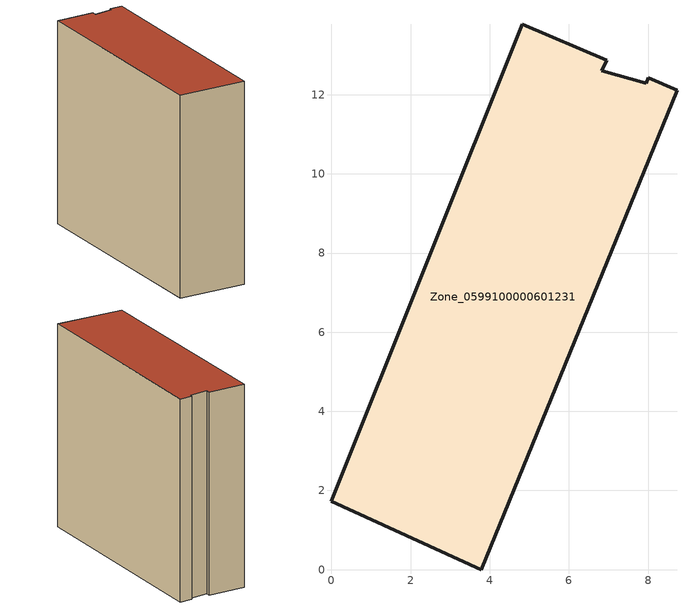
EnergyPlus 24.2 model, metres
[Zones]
Zone_0599100000601231
 floor ground (C_G): 4.83,13.78 6.95,12.88 6.83,12.61 7.95,12.29 8.01,12.43 8.73,12.12 3.78,0 0,1.73 z0
 wall outside (C_F): 8.73,12.12 8.01,12.43 7.95,12.29 6.83,12.61 6.95,12.88 4.83,13.78 0,1.73 3.78,0 8.73,12.12 z0:12.4
 roof outside (C_R): 8.01,12.43 7.95,12.29 6.83,12.61 6.95,12.88 4.83,13.78 0,1.73 3.78,0 8.73,12.12 z12.4
[BUILDING]
Pand.0599100000601231: North Axis=0; Terrain=City; Loads Convergence Tolerance Value=0.04; Temperature Convergence Tolerance Value=0.4; Solar Distribution=FullExterior; Maximum Number of Warmup Days=25; Minimum Number of Warmup Days=1
[Site:Location]
Rotterdam.The.Hague.AP_ZH_NLD Design_Conditions: Latitude=51.96; Longitude=4.45; Time Zone=1; Elevation=-4.5
[SITE:GROUNDTEMPERATURE:BUILDINGSURFACE]
18, 18, 18, 18, 18, 18, 18, 18, 18, 18, 18, 18
[MATERIAL] Thermal Absorptance=0.9; Solar Absorptance=0.7; Visible Absorptance=0.7
Name | Roughness | Thickness | Conductivity | Density | Specific Heat
G.TI.1946 | MediumSmooth | 0.15 | 1 | 540 | 1210
F.TI.1946 | Rough | 0.3 | 0.857143 | 1920 | 840
R.TI.1946 | MediumRough | 0.2 | 0.1 | 1500 | 1000
[CONSTRUCTION]
C_G: G.TI.1946
C_F: F.TI.1946
C_R: R.TI.1946
[ZONE]
Zone_0599100000601231: Type=1; Multiplier=1; Ceiling Height=Autocalculate; Volume=Autocalculate; Floor Area=autocalculate; Part of Total Floor Area=Yes
[ZONEINFILTRATION:DESIGNFLOWRATE]
Infil_Zone_0599100000601231: Zone or ZoneList or Space or SpaceList=Zone_0599100000601231; Schedule=AlwaysOn; Design Flow Rate Calculation Method=Flow/Area; Flow Rate per Floor Area=0.003; Constant Term Coefficient=1; Temperature Term Coefficient=0; Velocity Term Coefficient=0; Velocity Squared Term Coefficient=0
[HVACTEMPLATE:ZONE:IDEALLOADSAIRSYSTEM]
Zone_0599100000601231: Maximum Heating Supply Air Temperature=50; Minimum Cooling Supply Air Temperature=13; Maximum Heating Supply Air Humidity Ratio=0.0156; Minimum Cooling Supply Air Humidity Ratio=0.0077; Heating Limit=NoLimit; Cooling Limit=NoLimit; Dehumidification Control Type=ConstantSensibleHeatRatio; Cooling Sensible Heat Ratio=0.7; Dehumidification Setpoint=60; Humidification Control Type=None; Humidification Setpoint=30; Outdoor Air Method=None; Outdoor Air Flow Rate per Person=0.00944; Outdoor Air Flow Rate per Zone Floor Area=0; Outdoor Air Flow Rate per Zone=0; Demand Controlled Ventilation Type=None; Outdoor Air Economizer Type=NoEconomizer; Heat Recovery Type=None; Sensible Heat Recovery Effectiveness=0.7; Latent Heat Recovery Effectiveness=0.65
[ZONECONTROL:THERMOSTAT]
ThermostatControl_Zone_0599100000601231: Zone or ZoneList=Zone_0599100000601231; Control Type Schedule=DualSetpointControlType; Control 1=Thermostat_Zone_0599100000601231; Temperature Difference Between Cutout And Setpoint=0
[THERMOSTATSETPOINT:DUALSETPOINT]
Thermostat_Zone_0599100000601231: Heating Setpoint Temperature Schedule=HeatingSetpoint_Zone_0599100000601231; Cooling Setpoint Temperature Schedule=CoolingSetpoint_Zone_0599100000601231
[SCHEDULE:COMPACT]
HeatingSetpoint_Zone_0599100000601231: Through: 12/31, For: AllDays, Until: 24:00, 21
CoolingSetpoint_Zone_0599100000601231: Through: 12/31, For: AllDays, Until: 24:00, 24
DualSetpointControlType: Through: 12/31, For: AllDays, Until: 24:00, 4
AlwaysOn: Through: 12/31, For: AllDays, Until: 24:00, 1
